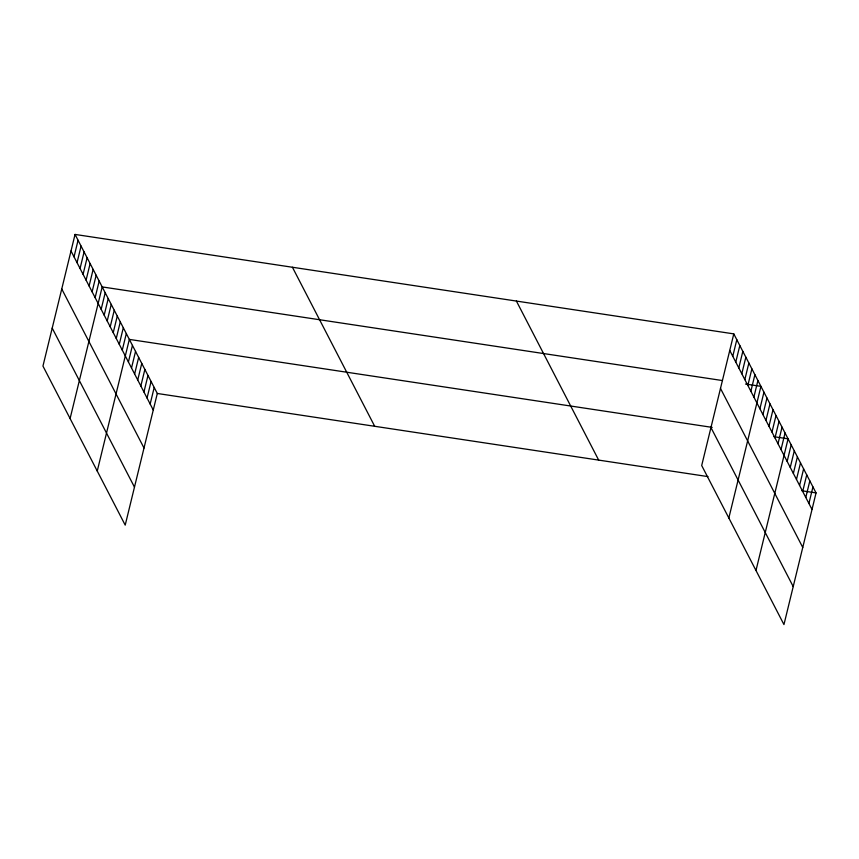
<?xml version="1.0" encoding="UTF-8"?>
<svg xmlns="http://www.w3.org/2000/svg" width="859" height="859" viewBox="0 0 859 859"><rect width="100%" height="100%" fill="white"/><g stroke="black" fill="none" stroke-linecap="round" stroke-linejoin="round"><path stroke-width="1.29" d="M75.044 234.432L42.95 366.084L125.21 525.117L157.304 393.476L75.044 234.432L733.79 333.883L816.05 492.916L783.956 624.568L701.696 465.524L733.79 333.883M74.024 256.83L78.062 240.262M77.042 262.661L81.079 246.093M80.059 268.491L84.096 251.923M83.076 274.322L87.113 257.764M86.083 280.152L90.12 263.595M89.1 285.983L93.137 269.425M92.117 291.813L96.154 275.256M95.134 297.643L99.172 281.086M70.094 418.569L102.189 286.917L722.344 380.537M101.169 309.304L105.206 292.747M104.186 315.135L108.223 298.578M107.203 320.965L111.24 304.408M110.22 326.807L114.258 310.239M113.238 332.637L117.275 316.069M116.255 338.467L120.292 321.9M119.272 344.298L123.309 327.741M122.279 350.128L126.316 333.571M97.25 471.043L129.333 339.402L712.186 427.385M128.41 361.961L132.447 345.404M131.513 367.974L135.55 351.417M134.627 373.987L138.664 357.419M137.73 379.989L141.767 363.432M140.844 386.002L144.87 369.434M143.947 392.005L147.984 375.447M147.05 398.018L151.087 381.45M150.164 404.02L154.201 387.463M732.77 356.27L736.807 339.713M735.776 362.101L739.814 345.543M738.794 367.931L742.831 351.374M741.811 373.762L745.848 357.204M744.828 379.592L748.865 363.035M747.845 385.423L751.883 368.865M750.863 391.264L754.9 374.696M753.88 397.094L757.917 380.526M728.84 518.009L760.934 386.357L745.494 384.027M759.914 408.755L763.952 392.198M762.932 414.586L766.969 398.028M765.949 420.416L769.986 403.859M768.966 426.247L773.003 409.689M771.983 432.077L776.01 415.52M774.99 437.907L779.027 421.35M778.007 443.738L782.044 427.181M781.024 449.568L785.062 433.011M755.984 570.494L788.079 438.842L773.927 436.705M787.155 461.412L791.193 444.855M790.259 467.425L794.296 450.857M793.362 473.427L797.399 456.87M796.476 479.44L800.513 462.872M799.579 485.442L803.616 468.885M802.693 491.455L806.73 474.887M805.796 497.458L809.833 480.9M808.91 503.471L812.947 486.913M157.304 393.476L707.999 476.605M801.898 490.779L816.05 492.916M729.753 350.44L812.013 509.473M720.486 388.418L802.757 547.451M710.951 427.546L793.211 586.59M516.399 301.058L598.669 460.102M292.425 267.256L374.696 426.289M71.007 250.989L153.267 410.033M61.751 288.978L144.011 448.011M52.206 328.106L134.476 487.139"/></g></svg>
